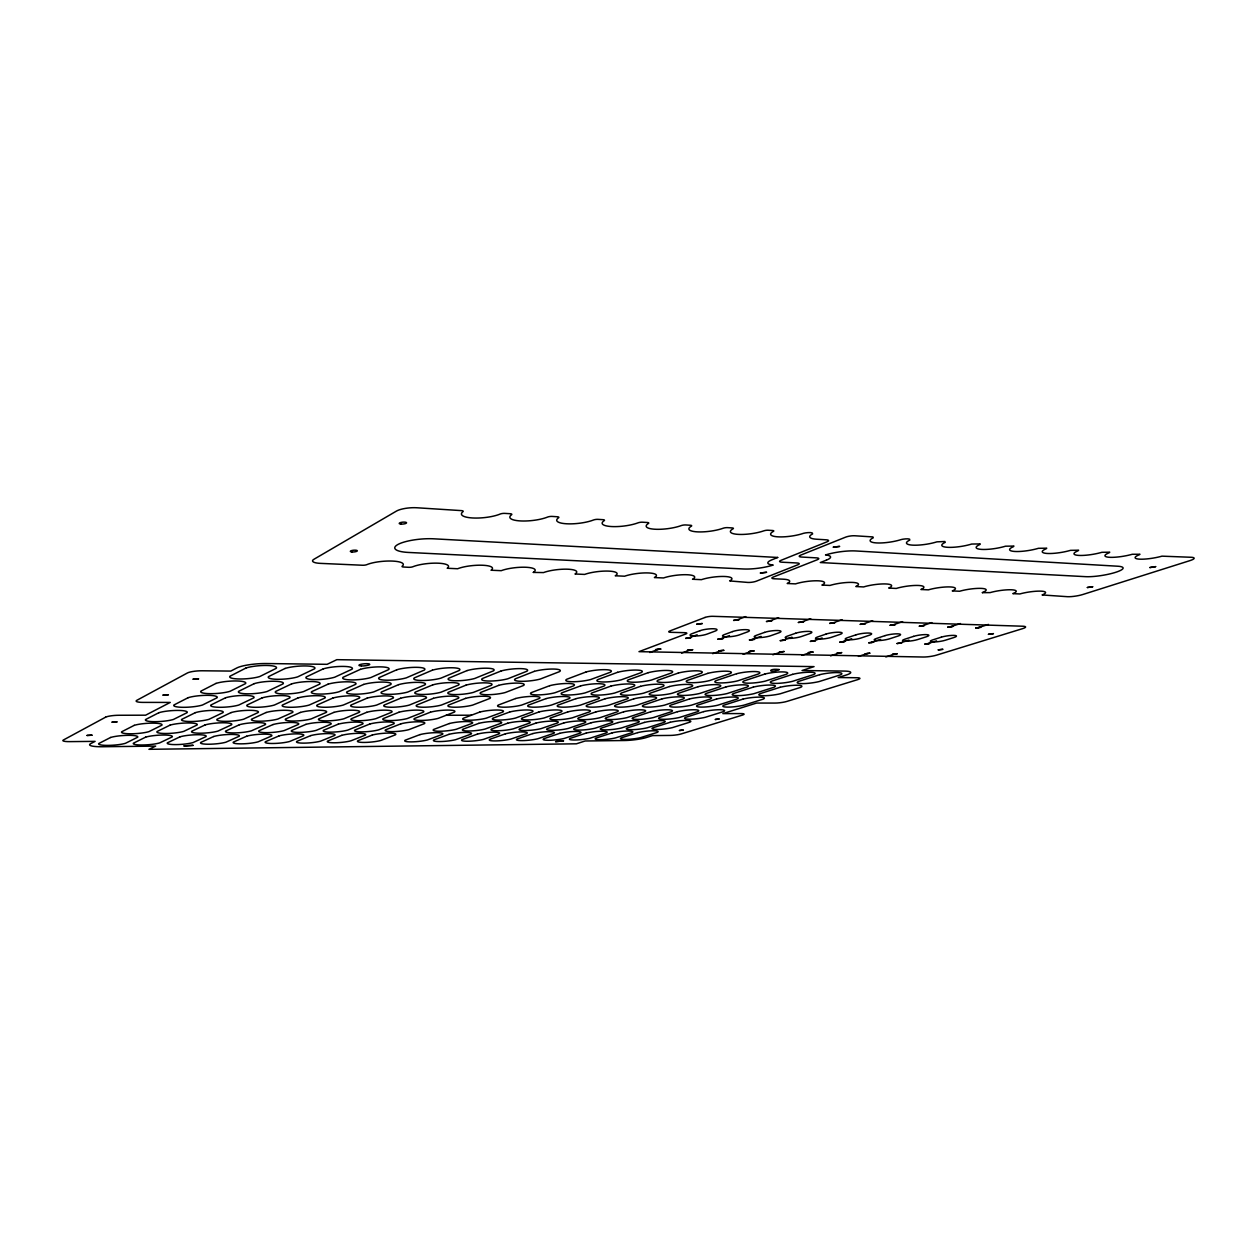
<?xml version="1.0" encoding="UTF-8"?>
<svg xmlns="http://www.w3.org/2000/svg" width="1257" height="1257" viewBox="0 0 1257 1257"><rect width="100%" height="100%" fill="white"/><g stroke="black" fill="none" stroke-linecap="round" stroke-linejoin="round"><path stroke-width="1.5" d="M975.825 627.981L980.884 627.274L975.825 628.013M869.797 653.231L865.005 653.876L869.797 653.137M896.995 643.505L901.913 642.83L897.011 643.568M897.137 653.844L892.454 654.3L897.184 653.687M929.504 643.568L924.681 644.103L929.504 643.474M679.424 730.458L683.368 730.003L679.456 730.553M719.004 719.083L715.139 719.507L719.098 718.894M649.775 652.509L658.181 649.366M688.27 638.116L697.148 634.801M736.319 620.157L745.81 616.606M681.577 653.106L690.062 649.995M720.497 638.886L729.469 635.618M769.064 621.162L778.649 617.674M712.672 653.671L721.251 650.623M752 639.64L761.066 636.419M801.055 622.152L810.734 618.711M743.091 654.253L751.749 651.22M782.812 640.379L791.957 637.189M832.307 623.126L842.064 619.717M772.851 654.803L781.603 651.817M812.933 641.101L822.157 637.959M862.836 624.069L872.672 620.707M801.982 655.337L810.812 652.383M842.41 641.808L851.696 638.697M892.69 624.98L902.605 621.665M830.516 655.871L839.409 652.964M871.242 642.516L880.607 639.436M921.884 625.892L931.861 622.608M858.437 656.39L867.393 653.514M899.462 643.191L908.89 640.143M950.433 626.772L960.458 623.535M885.792 656.908L894.811 654.049M927.085 643.851L936.559 640.85M978.355 627.62L988.442 624.43M446.172 715.28L471.438 715.202M533.329 572.422L543.511 572.579A18.981 4.321 -6.2 0 1 568.054 569.217A18.981 4.321 -6.2 0 1 574.983 573.993L584.631 574.418A18.729 4.195 -6.5 0 1 608.891 571.118A18.729 4.195 -6.5 0 1 615.239 575.785L624.619 576.209A18.478 4.085 -6.7 0 1 648.628 572.956A18.478 4.085 -6.7 0 1 654.394 577.56L663.539 577.953A18.258 3.975 -7 0 1 687.265 574.748A18.258 3.975 -7 0 1 692.528 579.257L701.422 579.666A18.038 3.865 -7.2 0 1 724.896 576.492A18.038 3.865 -7.2 0 1 729.657 580.923L747.946 582.447A6.034 1.273 -7.4 0 0 756.337 581.19L797.849 564.786A6.222 1.351 -7.7 0 0 797.032 562.979L781.854 562.193A6.285 1.383 -7.7 0 1 780.958 560.355L827.075 541.798A6.521 1.461 -8 0 0 826.305 539.819L816.594 539.222A19.609 4.478 -8.1 0 1 812.603 533.926C813.719 531.758 805.627 532.654 803.396 533.345A19.845 4.619 -7.9 0 1 777.8 536.818A19.845 4.619 -7.9 0 1 773.338 531.428A3.362 0.786 -7.7 0 0 772.568 530.517L768.231 530.234A3.362 0.786 -7.7 0 0 763.863 530.831A20.081 4.761 -7.6 0 1 738.048 534.366A20.081 4.761 -7.6 0 1 732.831 528.93A3.394 0.801 -7.5 0 0 732.077 527.924L727.583 527.641A3.41 0.817 -7.5 0 0 723.168 528.239A20.348 4.918 -7.3 0 1 696.928 531.837A20.348 4.918 -7.3 0 1 691.287 526.212A3.457 0.833 -7.2 0 0 690.313 525.253L685.741 524.955A3.488 0.848 -7.2 0 0 681.42 525.52A20.646 5.075 -7.1 0 1 654.771 529.228A20.646 5.075 -7.1 0 1 648.408 523.493A3.504 0.864 -6.9 0 0 647.308 522.503L642.578 522.205A3.504 0.864 -6.9 0 0 638.037 522.833A20.913 5.232 -6.7 0 1 611.138 526.526A20.913 5.232 -6.7 0 1 604.177 520.681A3.551 0.896 -6.6 0 0 602.983 519.675L598.096 519.361A3.551 0.896 -6.5 0 0 593.508 519.989A21.228 5.405 -6.4 0 1 566.247 523.76A21.228 5.405 -6.4 0 1 558.579 517.774A3.598 0.927 -6.2 0 0 557.26 516.753L552.216 516.423A3.614 0.927 -6.2 0 0 547.565 517.067A21.573 5.578 -6 0 1 519.927 520.901A21.573 5.578 -6 0 1 511.568 514.757A3.661 0.958 -5.8 0 0 510.028 513.704L504.874 513.39A3.661 0.958 -5.8 0 0 500.16 514.05A21.935 5.751 -5.6 0 1 472.208 517.947A21.935 5.751 -5.6 0 1 462.953 511.693A3.724 0.974 -5.4 0 0 461.492 510.625L416.9 507.765A15.068 3.991 -5 0 0 396.458 511.08L313.92 559.286A14.016 3.41 -4.5 0 0 320.441 563.372L362.487 565.241A3.441 0.833 -4.8 0 0 366.824 564.644A20.191 4.824 -4.9 0 1 392.451 561.078A20.191 4.824 -4.9 0 1 402.193 566.184A3.378 0.801 -5.1 0 0 403.78 567.033L408.635 567.3A3.378 0.801 -5.1 0 0 412.94 566.718A19.861 4.698 -5.3 0 1 438.347 563.199A19.861 4.698 -5.3 0 1 447.209 568.258L457.642 568.745A19.546 4.572 -5.6 0 1 482.782 565.257A19.546 4.572 -5.6 0 1 491.016 570.222L501.229 570.678A19.264 4.447 -5.9 0 1 526.055 567.268A19.264 4.447 -5.9 0 1 533.596 572.124L533.329 572.422M771.767 620.817L766.377 621.524L771.751 620.769M982.377 592.66L990.092 592.613A16.545 3.048 -8.6 0 1 1011.539 589.784A16.545 3.048 -8.6 0 1 1012.812 593.65L1019.851 593.948A16.404 2.97 -8.7 0 1 1041.063 591.151A16.404 2.97 -8.7 0 1 1042.084 594.938L1067.523 596.698A11.014 1.948 -8.9 0 0 1082.843 594.498L1189.876 560.638A11.847 2.153 -9.6 0 0 1191.495 557.291L1161.987 556.16A17.849 3.347 -9.5 0 1 1139.376 559.145A17.849 3.347 -9.5 0 1 1139.266 554.761L1139.973 554.258L1132.274 554.274A18.007 3.441 -9.4 0 1 1109.35 557.291A18.007 3.441 -9.4 0 1 1109.083 552.797L1109.742 552.184L1101.87 552.31A18.179 3.551 -9.3 0 1 1078.647 555.405A18.179 3.551 -9.3 0 1 1078.003 550.817L1078.616 550.205L1070.508 550.346A18.336 3.661 -9.2 0 1 1047.081 553.457A18.336 3.661 -9.2 0 1 1046.123 548.79L1046.735 548.193L1038.439 548.303A18.509 3.771 -9.1 0 1 1014.729 551.462A18.509 3.771 -9.1 0 1 1013.378 546.701L1013.928 546.072L1005.49 546.198A18.682 3.881 -8.9 0 1 981.528 549.403A18.682 3.881 -8.9 0 1 979.769 544.564L980.271 543.92L971.661 544.045A18.871 4.007 -8.8 0 1 947.401 547.298A18.871 4.007 -8.8 0 1 945.248 542.364L944.871 541.516L936.905 541.846A19.059 4.132 -8.6 0 1 912.378 545.129A19.059 4.132 -8.6 0 1 909.754 540.117C911.231 537.996 903.107 538.97 901.19 539.567A19.264 4.258 -8.4 0 1 876.38 542.914A19.264 4.258 -8.4 0 1 873.269 537.792L872.908 536.928L854.76 535.765A6.552 1.477 -8.2 0 0 845.584 537.163L800.63 555.17A6.348 1.398 -7.9 0 0 801.447 557.04L816.626 557.872A6.269 1.367 -7.9 0 1 817.364 559.711L773.181 577.089A6.065 1.273 -7.6 0 0 774.123 578.77L783.237 579.194A17.708 3.692 -7.5 0 1 787.196 583.499L795.508 583.877A17.519 3.598 -7.7 0 1 818.323 580.828A17.519 3.598 -7.7 0 1 821.889 585.071L829.981 585.432A17.331 3.488 -7.9 0 1 852.482 582.415A17.331 3.488 -7.9 0 1 855.813 586.532L863.606 586.94A17.174 3.394 -8.1 0 1 885.949 583.955A17.174 3.394 -8.1 0 1 888.699 588.056L896.241 588.449A17.017 3.315 -8.2 0 1 918.427 585.463A17.017 3.315 -8.2 0 1 920.878 589.502L928.389 589.847A16.844 3.221 -8.4 0 1 950.261 586.94A16.844 3.221 -8.4 0 1 952.272 590.916L959.61 591.246A16.702 3.127 -8.5 0 1 981.261 588.386A16.702 3.127 -8.5 0 1 982.927 592.283L982.377 592.66M919.307 626.222L924.461 625.515L919.354 626.143M779.167 669.572C768.263 674.051 767.446 667.97 779.167 669.572M780.251 640.693L785.374 640.049L780.298 640.614M784.085 651.487L779.136 652.163L784.085 651.519M655.604 649.633L660.758 649.068L655.604 649.633M798.384 622.466L803.726 621.806L798.399 622.435M1087.352 587.538L1092.883 586.705L1087.368 587.49M947.872 627.102L952.979 626.395L947.888 627.054M810.404 641.4L815.463 640.787L810.419 641.369M833.312 547.204L839.676 546.402L833.375 547.094M685.646 638.399L690.91 637.802L685.662 638.352M829.667 623.425L834.947 622.765L829.714 623.346M687.516 650.262L692.623 649.696L687.516 650.262M112.062 722.178L117.184 721.864L112.109 722.115M696.881 624.132L702.333 623.535L696.912 624.101M839.896 642.107L844.908 641.494L839.927 642.076M988.458 634.314L993.407 633.638L988.458 634.314M1149.888 567.551L1155.639 566.64L1149.888 567.551M555.594 741.661L563.623 740.86L555.673 741.583M717.904 639.169L723.105 638.587L717.951 639.09M860.228 624.368L865.46 623.723L860.291 624.289M718.737 650.875L723.781 650.325L718.737 650.875M733.601 620.439L739.053 619.795L733.664 620.361M868.76 642.798L873.725 642.186L868.776 642.767M163.033 695.137L168.422 694.822L163.096 695.074M760.422 573.019L766.503 572.296L760.422 573.019M749.439 639.923L754.593 639.31L749.455 639.876M890.113 625.279L895.283 624.603L890.113 625.279M749.266 651.487L754.263 650.89L749.329 651.409M193.122 679.189L198.669 678.843L193.138 679.157M183.978 745.982L193.201 745.338L184.088 745.872M938.225 649.9L942.986 649.303L938.288 649.822M808.377 652.65L813.263 652.037L808.44 652.572M87 735.455L91.965 735.188L87 735.455M837.005 653.216L841.829 652.619L837.021 653.169M105.557 717.213L63.369 740.012A9.93 1.587 -3.8 0 0 69.559 741.63L95.108 741.363L90.708 743.641A19.326 3.048 -4 0 0 102.414 746.737L155.664 746.108L148.939 749.313L576.397 743.814L585.118 740.986L624.462 740.514A15.917 2.247 -6.4 0 0 646.365 737.529L652.556 735.596L670.201 735.424A7.951 1.116 -6.6 0 0 681.2 733.931L742.337 715.123A8.312 1.21 -6.9 0 0 740.923 713.567L722.822 713.615L756.588 703.056L774.878 703.072A8.579 1.288 -7.1 0 0 786.819 701.437L857.714 679.628A9.019 1.398 -7.5 0 0 856.897 677.743L838.183 677.539L846.212 675.025A18.399 2.923 -7.4 0 0 844.405 671.081L802.045 670.531L814.065 666.619L336.845 659.674L327.103 664.325L266.578 663.539A22.422 4.305 -4.4 0 0 236.835 667.954L230.785 671.081L202.188 670.782A11.313 2.153 -4.1 0 0 187.387 672.982L136.762 700.353A10.747 1.917 -3.9 0 0 142.984 702.396L170.261 702.427L145.623 715.186L118.912 715.264A10.402 1.776 -3.9 0 0 105.557 717.213M110.616 737.466L98.659 743.594A14.707 2.325 -4 0 0 108.228 745.385A14.707 2.325 -4 0 0 125.48 743.296L137.704 737.215A14.864 2.388 -4.1 0 0 128.167 735.329A14.864 2.388 -4.1 0 0 110.616 737.466M134.232 725.352L121.599 731.825A15.068 2.467 -4.1 0 0 131.247 733.774A15.068 2.467 -4.1 0 0 148.97 731.621L161.886 725.195A15.241 2.53 -4.1 0 0 152.286 723.136A15.241 2.53 -4.1 0 0 134.232 725.352M158.853 712.719L145.513 719.57A15.461 2.608 -4.1 0 0 155.192 721.675A15.461 2.608 -4.1 0 0 173.435 719.444L187.104 712.656A15.634 2.687 -4.2 0 0 177.457 710.425A15.634 2.687 -4.2 0 0 158.853 712.719M188.126 697.698L173.89 705.004A15.917 2.797 -4.2 0 0 183.616 707.314A15.917 2.797 -4.2 0 0 202.471 705.02L217.037 697.776A16.09 2.86 -4.2 0 0 207.358 695.325A16.09 2.86 -4.2 0 0 188.126 697.698M215.984 683.415L200.869 691.161A16.341 2.97 -4.3 0 0 210.626 693.675A16.341 2.97 -4.3 0 0 230.062 691.287L245.524 683.619A16.545 3.048 -4.3 0 0 235.813 680.964A16.545 3.048 -4.3 0 0 215.984 683.415M246.026 668.001L229.937 676.25A16.812 3.174 -4.4 0 0 239.726 678.984A16.812 3.174 -4.4 0 0 259.79 676.517L276.21 668.347A17.017 3.252 -4.4 0 0 266.515 665.456A17.017 3.252 -4.4 0 0 246.026 668.001M145.671 737.136L133.352 743.217A14.503 2.294 -4.2 0 0 142.544 744.992A14.503 2.294 -4.2 0 0 159.623 742.918L172.225 736.901A14.66 2.341 -4.2 0 0 163.064 735.031A14.66 2.341 -4.2 0 0 145.671 737.136M170.025 725.148L157.015 731.558A14.864 2.42 -4.3 0 0 166.238 733.491A14.864 2.42 -4.3 0 0 183.805 731.354L197.113 724.99A15.021 2.483 -4.3 0 0 187.922 722.964A15.021 2.483 -4.3 0 0 170.025 725.148M195.401 712.64L181.652 719.413A15.241 2.561 -4.3 0 0 190.907 721.502A15.241 2.561 -4.3 0 0 208.992 719.303L223.023 712.593A15.414 2.624 -4.3 0 0 213.816 710.378A15.414 2.624 -4.3 0 0 195.401 712.64M225.522 697.792L210.877 705.02A15.681 2.734 -4.4 0 0 220.164 707.298A15.681 2.734 -4.4 0 0 238.83 705.02L253.804 697.871A15.87 2.813 -4.4 0 0 244.565 695.451A15.87 2.813 -4.4 0 0 225.522 697.792M254.181 683.667L238.641 691.334A16.105 2.907 -4.5 0 0 247.943 693.817A16.105 2.907 -4.5 0 0 267.191 691.46L283.045 683.871A16.294 2.985 -4.5 0 0 273.822 681.247A16.294 2.985 -4.5 0 0 254.181 683.667M285.072 668.457L268.542 676.596A16.561 3.095 -4.6 0 0 277.844 679.299A16.561 3.095 -4.6 0 0 297.689 676.863L314.549 668.803A16.765 3.19 -4.7 0 0 305.357 665.943A16.765 3.19 -4.7 0 0 285.072 668.457M180.018 736.822L167.354 742.84A14.314 2.247 -4.4 0 0 176.153 744.6A14.314 2.247 -4.4 0 0 193.107 742.557L206.038 736.586A14.455 2.31 -4.4 0 0 197.27 734.732A14.455 2.31 -4.4 0 0 180.018 736.822M205.064 724.943L191.692 731.291A14.66 2.388 -4.4 0 0 200.523 733.208A14.66 2.388 -4.4 0 0 217.948 731.087L231.587 724.786A14.817 2.435 -4.5 0 0 222.803 722.775A14.817 2.435 -4.5 0 0 205.064 724.943M231.147 712.578L217.021 719.271A15.037 2.514 -4.5 0 0 225.867 721.345A15.037 2.514 -4.5 0 0 243.779 719.161L258.188 712.515A15.194 2.577 -4.5 0 0 249.405 710.331A15.194 2.577 -4.5 0 0 231.147 712.578M262.1 697.886L247.048 705.036A15.461 2.687 -4.6 0 0 255.909 707.298A15.461 2.687 -4.6 0 0 274.403 705.036L289.754 697.949A15.65 2.765 -4.6 0 0 280.955 695.577A15.65 2.765 -4.6 0 0 262.1 697.886M291.514 683.934L275.566 691.491A15.885 2.86 -4.7 0 0 284.412 693.958A15.885 2.86 -4.7 0 0 303.471 691.617L319.734 684.122A16.074 2.938 -4.8 0 0 310.966 681.53A16.074 2.938 -4.8 0 0 291.514 683.934M323.206 668.897L306.252 676.942A16.325 3.033 -4.8 0 0 315.083 679.613A16.325 3.033 -4.8 0 0 334.739 677.193L351.991 669.227A16.53 3.127 -4.9 0 0 343.287 666.414A16.53 3.127 -4.9 0 0 323.206 668.897M213.69 736.508L200.664 742.478A14.126 2.215 -4.5 0 0 209.118 744.223A14.126 2.215 -4.5 0 0 225.914 742.196L239.176 736.272A14.267 2.263 -4.6 0 0 230.769 734.434A14.267 2.263 -4.6 0 0 213.69 736.508M239.38 724.755L225.663 731.04A14.471 2.341 -4.6 0 0 234.116 732.925A14.471 2.341 -4.6 0 0 251.384 730.836L265.368 724.598A14.628 2.404 -4.6 0 0 256.962 722.602A14.628 2.404 -4.6 0 0 239.38 724.755M266.138 712.499L251.651 719.13A14.833 2.467 -4.7 0 0 260.105 721.188A14.833 2.467 -4.7 0 0 277.86 719.035L292.614 712.452A14.99 2.53 -4.7 0 0 284.223 710.284A14.99 2.53 -4.7 0 0 266.138 712.499M297.862 697.981L282.448 705.036A15.257 2.64 -4.8 0 0 290.886 707.282A15.257 2.64 -4.8 0 0 309.206 705.051L324.919 698.044A15.43 2.703 -4.8 0 0 316.544 695.687A15.43 2.703 -4.8 0 0 297.862 697.981M328.014 684.185L311.673 691.664A15.665 2.797 -4.9 0 0 320.095 694.084A15.665 2.797 -4.9 0 0 338.966 691.774L355.59 684.374A15.854 2.875 -5 0 0 347.262 681.813A15.854 2.875 -5 0 0 328.014 684.185M360.445 669.337L343.098 677.272A16.105 2.97 -5 0 0 351.473 679.911A16.105 2.97 -5 0 0 370.925 677.523L388.57 669.651A16.31 3.048 -5.1 0 0 380.321 666.87A16.31 3.048 -5.1 0 0 360.445 669.337M246.671 736.209L233.331 742.117A13.953 2.184 -4.7 0 0 241.438 743.845A13.953 2.184 -4.7 0 0 258.078 741.834L271.653 735.973A14.094 2.231 -4.7 0 0 263.609 734.151A14.094 2.231 -4.7 0 0 246.671 736.209M273.005 724.551L258.942 730.788A14.283 2.294 -4.8 0 0 267.034 732.658A14.283 2.294 -4.8 0 0 284.145 730.584L298.459 724.409A14.44 2.357 -4.8 0 0 290.414 722.429A14.44 2.357 -4.8 0 0 273.005 724.551M300.392 712.436L285.559 719.004A14.644 2.435 -4.9 0 0 293.635 721.031A14.644 2.435 -4.9 0 0 311.217 718.894L326.317 712.373A14.801 2.483 -4.9 0 0 318.304 710.252A14.801 2.483 -4.9 0 0 300.392 712.436M332.854 698.059L317.078 705.051A15.068 2.593 -5 0 0 325.123 707.267A15.068 2.593 -5 0 0 343.287 705.051L359.329 698.138A15.225 2.655 -5 0 0 351.363 695.797A15.225 2.655 -5 0 0 332.854 698.059M363.682 684.421L346.979 691.821A15.461 2.75 -5.1 0 0 354.977 694.21A15.461 2.75 -5.1 0 0 373.675 691.931L390.644 684.609A15.65 2.813 -5.2 0 0 382.741 682.08A15.65 2.813 -5.2 0 0 363.682 684.421M396.835 669.745L379.095 677.602A15.901 2.907 -5.2 0 0 387.046 680.194A15.901 2.907 -5.2 0 0 406.31 677.853L424.316 670.075A16.09 2.985 -5.3 0 0 416.507 667.326A16.09 2.985 -5.3 0 0 396.835 669.745M279.007 735.911L265.353 741.756A13.78 2.137 -4.8 0 0 273.115 743.484A13.78 2.137 -4.8 0 0 289.629 741.489L303.503 735.691A13.921 2.184 -4.9 0 0 295.804 733.868A13.921 2.184 -4.9 0 0 279.007 735.911M305.938 724.362L291.561 730.537A14.11 2.263 -4.9 0 0 299.307 732.391A14.11 2.263 -4.9 0 0 316.261 730.348L330.874 724.221A14.251 2.31 -5 0 0 323.206 722.272A14.251 2.31 -5 0 0 305.938 724.362M333.938 712.373L318.775 718.863A14.455 2.388 -5 0 0 326.49 720.874A14.455 2.388 -5 0 0 343.915 718.768L359.313 712.31A14.613 2.435 -5.1 0 0 351.693 710.205A14.613 2.435 -5.1 0 0 333.938 712.373M367.107 698.154L350.986 705.067A14.88 2.545 -5.2 0 0 358.654 707.251A14.88 2.545 -5.2 0 0 376.629 705.067L393.001 698.216A15.037 2.608 -5.2 0 0 385.428 695.907A15.037 2.608 -5.2 0 0 367.107 698.154M398.563 684.656L381.515 691.978A15.273 2.687 -5.3 0 0 389.12 694.335A15.273 2.687 -5.3 0 0 407.629 692.088L424.945 684.845A15.445 2.75 -5.3 0 0 417.45 682.347A15.445 2.75 -5.3 0 0 398.563 684.656M432.392 670.17L414.291 677.916A15.697 2.86 -5.4 0 0 421.833 680.493A15.697 2.86 -5.4 0 0 440.908 678.152L459.245 670.484A15.885 2.923 -5.5 0 0 451.86 667.766A15.885 2.923 -5.5 0 0 432.392 670.17M310.699 735.612L296.762 741.41A13.607 2.105 -5 0 0 304.21 743.123A13.607 2.105 -5 0 0 320.566 741.159L334.723 735.392A13.748 2.153 -5 0 0 327.354 733.601A13.748 2.153 -5 0 0 310.699 735.612M338.212 724.189L323.52 730.286A13.937 2.215 -5.1 0 0 330.937 732.14A13.937 2.215 -5.1 0 0 347.749 730.113L362.645 724.048A14.094 2.263 -5.1 0 0 355.322 722.099A14.094 2.263 -5.1 0 0 338.212 724.189M366.777 712.295L351.3 718.737A14.283 2.341 -5.2 0 0 358.669 720.732A14.283 2.341 -5.2 0 0 375.937 718.643L391.65 712.248A14.44 2.404 -5.2 0 0 384.375 710.158A14.44 2.404 -5.2 0 0 366.777 712.295M400.606 698.232L384.171 705.067A14.691 2.483 -5.3 0 0 391.477 707.235A14.691 2.483 -5.3 0 0 409.295 705.083L425.966 698.295A14.864 2.545 -5.4 0 0 418.77 696.017A14.864 2.545 -5.4 0 0 400.606 698.232M432.691 684.892L415.297 692.12A15.084 2.64 -5.5 0 0 422.525 694.461A15.084 2.64 -5.5 0 0 440.861 692.246L458.491 685.065A15.257 2.703 -5.5 0 0 451.389 682.598A15.257 2.703 -5.5 0 0 432.691 684.892M467.133 670.562L448.718 678.23A15.508 2.797 -5.6 0 0 455.851 680.775A15.508 2.797 -5.6 0 0 474.737 678.466L493.404 670.877A15.697 2.86 -5.7 0 0 486.412 668.205A15.697 2.86 -5.7 0 0 467.133 670.562M777.706 557.464L771.782 559.868A18.164 3.975 -7.7 0 0 773.212 565.053A23.537 5.169 -7.5 0 1 743.406 568.981L408.588 552.452A26.334 6.521 -5.2 0 1 397.998 544.438A26.334 6.521 -5.2 0 1 433.775 538.813L777.706 557.464M341.794 735.329L327.574 741.08A13.45 2.074 -5.1 0 0 334.692 742.777A13.45 2.074 -5.1 0 0 350.923 740.813L365.347 735.109A13.591 2.121 -5.2 0 0 358.308 733.334A13.591 2.121 -5.2 0 0 341.794 735.329M369.841 724.001L354.867 730.05A13.78 2.184 -5.2 0 0 361.953 731.873A13.78 2.184 -5.2 0 0 378.608 729.877L393.787 723.859A13.921 2.231 -5.3 0 0 386.795 721.942A13.921 2.231 -5.3 0 0 369.841 724.001M398.956 712.232L383.196 718.611A14.126 2.294 -5.3 0 0 390.22 720.575A14.126 2.294 -5.3 0 0 407.331 718.517L423.326 712.185A14.267 2.357 -5.4 0 0 416.397 710.111A14.267 2.357 -5.4 0 0 398.956 712.232M433.414 698.311L416.68 705.083A14.518 2.435 -5.5 0 0 423.625 707.22A14.518 2.435 -5.5 0 0 441.27 705.083L458.239 698.373A14.691 2.498 -5.6 0 0 451.404 696.127A14.691 2.498 -5.6 0 0 433.414 698.311M466.064 685.128L448.372 692.277A14.911 2.577 -5.6 0 0 455.238 694.587A14.911 2.577 -5.6 0 0 473.402 692.387L491.314 685.301A15.084 2.64 -5.7 0 0 484.589 682.85A15.084 2.64 -5.7 0 0 466.064 685.128M501.119 670.971L482.374 678.529A15.32 2.734 -5.8 0 0 489.13 681.043A15.32 2.734 -5.8 0 0 507.828 678.764L526.809 671.269A15.508 2.797 -5.9 0 0 520.209 668.614A15.508 2.797 -5.9 0 0 501.119 670.971M372.276 735.046L357.789 740.75A13.308 2.027 -5.3 0 0 364.609 742.431A13.308 2.027 -5.3 0 0 380.714 740.499L395.389 734.842A13.434 2.074 -5.3 0 0 388.664 733.067A13.434 2.074 -5.3 0 0 372.276 735.046M400.842 723.828L385.6 729.814A13.623 2.137 -5.4 0 0 392.357 731.637A13.623 2.137 -5.4 0 0 408.886 729.641L424.332 723.686A13.764 2.184 -5.4 0 0 417.654 721.785A13.764 2.184 -5.4 0 0 400.842 723.828M430.491 712.169L414.433 718.485A13.968 2.263 -5.5 0 0 421.142 720.434A13.968 2.263 -5.5 0 0 438.112 718.391L454.358 712.122A14.11 2.31 -5.6 0 0 447.759 710.079A14.11 2.31 -5.6 0 0 430.491 712.169M465.546 698.389L448.513 705.083A14.361 2.388 -5.7 0 0 455.113 707.22A14.361 2.388 -5.7 0 0 472.616 705.098L489.853 698.452A14.518 2.451 -5.7 0 0 483.364 696.221A14.518 2.451 -5.7 0 0 465.546 698.389M498.73 685.348L480.755 692.418A14.738 2.53 -5.8 0 0 487.26 694.712A14.738 2.53 -5.8 0 0 505.251 692.528L523.446 685.521A14.911 2.593 -5.9 0 0 517.083 683.101A14.911 2.593 -5.9 0 0 498.73 685.348M534.351 671.348L515.307 678.827A15.147 2.671 -6 0 0 521.686 681.31A15.147 2.671 -6 0 0 540.211 679.063L559.475 671.647A15.335 2.75 -6.1 0 0 553.253 669.038A15.335 2.75 -6.1 0 0 534.351 671.348M826.289 560.198L820.287 562.539L1085.608 576.664A21.793 4.022 -9.2 0 0 1115.917 572.234A21.793 4.022 -9.2 0 0 1117.693 566.216L855.797 550.959A23.506 5.075 -8 0 0 825.519 554.95A18.132 3.944 -7.9 0 1 826.289 560.198M705.02 617.454L669.745 630.998A5.437 1.037 -6.8 0 0 670.939 632.318L684.672 632.68A5.374 1.021 -6.9 0 1 685.803 633.984L638.98 651.66L923.125 657.018A9.537 1.54 -7.9 0 0 936.449 655.164L1022.507 628.673A10.135 1.681 -8.4 0 0 1022.758 626.222L712.782 616.307A5.578 1.1 -7.1 0 0 705.02 617.454M419.979 734.607L405.084 740.232A13.073 1.98 -5.5 0 0 411.432 741.881A13.073 1.98 -5.5 0 0 427.317 739.98L442.385 734.402A13.214 2.027 -5.5 0 0 436.132 732.658A13.214 2.027 -5.5 0 0 419.979 734.607M449.299 723.545L433.649 729.453A13.387 2.074 -5.6 0 0 439.934 731.244A13.387 2.074 -5.6 0 0 456.228 729.28L472.082 723.419A13.528 2.121 -5.7 0 0 465.891 721.549A13.528 2.121 -5.7 0 0 449.299 723.545M479.734 712.075L463.267 718.281A13.717 2.184 -5.7 0 0 469.458 720.214A13.717 2.184 -5.7 0 0 486.192 718.187L502.847 712.028A13.874 2.231 -5.8 0 0 496.766 710.016A13.874 2.231 -5.8 0 0 479.734 712.075M515.669 698.515L498.212 705.098A14.11 2.325 -5.9 0 0 504.308 707.188A14.11 2.325 -5.9 0 0 521.545 705.114L539.206 698.578A14.267 2.373 -6 0 0 533.251 696.378A14.267 2.373 -6 0 0 515.669 698.515M549.686 685.693L531.255 692.638A14.487 2.451 -6.1 0 0 537.226 694.901A14.487 2.451 -6.1 0 0 554.95 692.748L573.569 685.866A14.66 2.498 -6.1 0 0 567.755 683.494A14.66 2.498 -6.1 0 0 549.686 685.693M586.139 671.945L566.656 679.299A14.895 2.593 -6.3 0 0 572.469 681.734A14.895 2.593 -6.3 0 0 590.711 679.518L610.399 672.228A15.068 2.655 -6.3 0 0 604.743 669.667A15.068 2.655 -6.3 0 0 586.139 671.945M700.008 630.7L691.884 633.748A9.475 1.791 -7 0 0 693.801 636.042A9.475 1.791 -7 0 0 706.953 634.141L715.123 631.093A9.537 1.807 -7 0 0 713.285 628.751A9.537 1.807 -7 0 0 700.008 630.7M448.985 734.339L433.854 739.902A12.947 1.948 -5.6 0 0 439.934 741.551A12.947 1.948 -5.6 0 0 455.694 739.666L470.982 734.135A13.073 1.98 -5.7 0 0 465.011 732.407A13.073 1.98 -5.7 0 0 448.985 734.339M478.776 723.372L462.875 729.233A13.261 2.043 -5.7 0 0 468.877 731.008A13.261 2.043 -5.7 0 0 485.029 729.06L501.103 723.246A13.387 2.09 -5.8 0 0 495.227 721.392A13.387 2.09 -5.8 0 0 478.776 723.372M509.651 712.012L492.933 718.171A13.576 2.153 -5.9 0 0 498.84 720.072A13.576 2.153 -5.9 0 0 515.433 718.077L532.324 711.965A13.733 2.2 -5.9 0 0 526.542 709.969A13.733 2.2 -5.9 0 0 509.651 712.012M546.119 698.593L528.411 705.114A13.968 2.278 -6.1 0 0 534.194 707.188A13.968 2.278 -6.1 0 0 551.273 705.114L569.17 698.656A14.126 2.325 -6.1 0 0 563.529 696.488A14.126 2.325 -6.1 0 0 546.119 698.593M580.593 685.913L561.926 692.78A14.33 2.404 -6.2 0 0 567.567 695.011A14.33 2.404 -6.2 0 0 585.134 692.89L603.988 686.071A14.503 2.451 -6.3 0 0 598.505 683.729A14.503 2.451 -6.3 0 0 580.593 685.913M617.533 672.322L597.798 679.581A14.738 2.53 -6.4 0 0 603.281 681.985A14.738 2.53 -6.4 0 0 621.351 679.786L641.274 672.589A14.911 2.593 -6.5 0 0 635.963 670.06A14.911 2.593 -6.5 0 0 617.533 672.322M732.627 631.564L724.409 634.581A9.38 1.744 -7.1 0 0 726.09 636.843A9.38 1.744 -7.1 0 0 739.132 634.958L747.396 631.957A9.443 1.76 -7.2 0 0 745.794 629.647A9.443 1.76 -7.2 0 0 732.627 631.564M477.456 734.072L462.105 739.603A12.821 1.901 -5.8 0 0 467.918 741.237A12.821 1.901 -5.8 0 0 483.536 739.367L499.06 733.884A12.947 1.948 -5.8 0 0 493.357 732.171A12.947 1.948 -5.8 0 0 477.456 734.072M507.687 723.215L491.55 729.013A13.12 2.011 -5.9 0 0 497.269 730.773A13.12 2.011 -5.9 0 0 513.296 728.84L529.59 723.089A13.261 2.043 -5.9 0 0 523.996 721.251A13.261 2.043 -5.9 0 0 507.687 723.215M538.986 711.949L522.048 718.046A13.45 2.105 -6 0 0 527.657 719.931A13.45 2.105 -6 0 0 544.108 717.967L561.219 711.918A13.591 2.153 -6.1 0 0 555.735 709.938A13.591 2.153 -6.1 0 0 538.986 711.949M575.942 698.672L557.998 705.114A13.827 2.231 -6.2 0 0 563.482 707.172A13.827 2.231 -6.2 0 0 580.42 705.13L598.536 698.719A13.984 2.278 -6.3 0 0 593.194 696.582A13.984 2.278 -6.3 0 0 575.942 698.672M610.871 686.118L591.953 692.921A14.188 2.357 -6.4 0 0 597.295 695.121A14.188 2.357 -6.4 0 0 614.704 693.016L633.779 686.275A14.361 2.404 -6.4 0 0 628.61 683.949A14.361 2.404 -6.4 0 0 610.871 686.118M648.251 672.668L628.28 679.848A14.597 2.483 -6.6 0 0 633.449 682.237A14.597 2.483 -6.6 0 0 651.346 680.068L671.505 672.935A14.77 2.53 -6.7 0 0 666.524 670.437A14.77 2.53 -6.7 0 0 648.251 672.668M764.492 632.412L756.195 635.398A9.286 1.697 -7.3 0 0 757.657 637.629A9.286 1.697 -7.3 0 0 770.588 635.759L778.931 632.805A9.349 1.728 -7.3 0 0 777.549 630.527A9.349 1.728 -7.3 0 0 764.492 632.412M505.408 733.821L489.853 739.289A12.696 1.87 -5.9 0 0 495.399 740.923A12.696 1.87 -5.9 0 0 510.892 739.069L526.62 733.632A12.821 1.917 -5.9 0 0 521.184 731.92A12.821 1.917 -5.9 0 0 505.408 733.821M536.048 723.058L519.707 728.793A12.994 1.964 -6 0 0 525.143 730.537A12.994 1.964 -6 0 0 541.044 728.636L557.542 722.932A13.136 2.011 -6.1 0 0 552.216 721.109A13.136 2.011 -6.1 0 0 536.048 723.058M567.771 711.902L550.597 717.936A13.308 2.074 -6.1 0 0 555.94 719.805A13.308 2.074 -6.1 0 0 572.249 717.841L589.564 711.855A13.45 2.105 -6.2 0 0 584.364 709.891A13.45 2.105 -6.2 0 0 567.771 711.902M605.183 698.751L587.019 705.13A13.701 2.184 -6.3 0 0 592.204 707.157A13.701 2.184 -6.3 0 0 609.001 705.13L627.322 698.798A13.843 2.231 -6.4 0 0 622.294 696.677A13.843 2.231 -6.4 0 0 605.183 698.751M640.52 686.322L621.382 693.047A14.063 2.294 -6.5 0 0 626.426 695.231A14.063 2.294 -6.5 0 0 643.678 693.141L662.973 686.463A14.22 2.357 -6.6 0 0 658.102 684.185A14.22 2.357 -6.6 0 0 640.52 686.322M678.34 673.029L658.134 680.131A14.455 2.42 -6.7 0 0 662.989 682.472A14.455 2.42 -6.7 0 0 680.744 680.336L701.107 673.281A14.628 2.483 -6.8 0 0 696.425 670.814A14.628 2.483 -6.8 0 0 678.34 673.029M795.65 633.245L787.259 636.183A9.208 1.666 -7.4 0 0 788.516 638.383A9.208 1.666 -7.4 0 0 801.337 636.545L809.759 633.622A9.255 1.681 -7.5 0 0 808.597 631.391A9.255 1.681 -7.5 0 0 795.65 633.245M532.858 733.569L517.083 738.99A12.57 1.838 -6 0 0 522.378 740.609A12.57 1.838 -6 0 0 537.76 738.77L553.677 733.381A12.696 1.885 -6.1 0 0 548.492 731.684A12.696 1.885 -6.1 0 0 532.858 733.569M563.874 722.901L547.329 728.589A12.869 1.933 -6.1 0 0 552.514 730.317A12.869 1.933 -6.1 0 0 568.274 728.432L584.976 722.775A13.01 1.98 -6.2 0 0 579.917 720.968A13.01 1.98 -6.2 0 0 563.874 722.901M595.991 711.839L578.613 717.826A13.183 2.027 -6.3 0 0 583.672 719.68A13.183 2.027 -6.3 0 0 599.856 717.731L617.376 711.792A13.324 2.074 -6.3 0 0 612.442 709.859A13.324 2.074 -6.3 0 0 595.991 711.839M633.842 698.813L615.459 705.146A13.56 2.137 -6.5 0 0 620.377 707.141A13.56 2.137 -6.5 0 0 637.032 705.146L655.557 698.861A13.717 2.184 -6.5 0 0 650.796 696.755A13.717 2.184 -6.5 0 0 633.842 698.813M669.572 686.511L650.23 693.173A13.921 2.247 -6.6 0 0 654.976 695.341A13.921 2.247 -6.6 0 0 672.086 693.267L691.586 686.668A14.094 2.31 -6.7 0 0 686.998 684.405A14.094 2.31 -6.7 0 0 669.572 686.511M707.801 673.359L687.375 680.383A14.314 2.373 -6.8 0 0 691.947 682.708A14.314 2.373 -6.8 0 0 709.529 680.587L730.097 673.626A14.487 2.435 -6.9 0 0 725.729 671.175A14.487 2.435 -6.9 0 0 707.801 673.359M826.1 634.062L817.647 636.969A9.113 1.618 -7.6 0 0 818.7 639.137A9.113 1.618 -7.6 0 0 831.411 637.315L839.896 634.439A9.176 1.634 -7.6 0 0 838.938 632.224A9.176 1.634 -7.6 0 0 826.1 634.062M559.805 733.318L543.841 738.692A12.46 1.807 -6.1 0 0 548.885 740.294A12.46 1.807 -6.1 0 0 564.142 738.472L580.247 733.13A12.586 1.854 -6.2 0 0 575.313 731.464A12.586 1.854 -6.2 0 0 559.805 733.318M591.183 722.744L574.449 728.384A12.759 1.901 -6.2 0 0 579.383 730.097A12.759 1.901 -6.2 0 0 595.017 728.227L611.908 722.618A12.884 1.933 -6.3 0 0 607.1 720.827A12.884 1.933 -6.3 0 0 591.183 722.744M623.676 711.792L606.094 717.716A13.073 1.995 -6.4 0 0 610.902 719.554A13.073 1.995 -6.4 0 0 626.944 717.621L644.668 711.745A13.214 2.027 -6.5 0 0 639.986 709.812A13.214 2.027 -6.5 0 0 623.676 711.792M661.936 698.892L643.364 705.146A13.434 2.105 -6.6 0 0 648.015 707.141A13.434 2.105 -6.6 0 0 664.513 705.146L683.242 698.939A13.591 2.153 -6.7 0 0 678.749 696.849A13.591 2.153 -6.7 0 0 661.936 698.892M698.059 686.715L678.513 693.298A13.796 2.215 -6.8 0 0 682.975 695.435A13.796 2.215 -6.8 0 0 699.929 693.393L719.617 686.856A13.953 2.263 -6.8 0 0 715.327 684.625A13.953 2.263 -6.8 0 0 698.059 686.715M736.649 673.705L716.034 680.65A14.188 2.325 -7 0 0 720.308 682.944A14.188 2.325 -7 0 0 737.733 680.838L758.49 673.956A14.361 2.373 -7.1 0 0 754.42 671.537A14.361 2.373 -7.1 0 0 736.649 673.705M855.876 634.864L847.359 637.723A9.035 1.587 -7.7 0 0 848.208 639.86A9.035 1.587 -7.7 0 0 860.825 638.069L869.373 635.225A9.082 1.603 -7.8 0 0 868.618 633.041A9.082 1.603 -7.8 0 0 855.876 634.864M586.265 733.067L570.128 738.409A12.35 1.776 -6.2 0 0 574.936 739.996A12.35 1.776 -6.2 0 0 590.067 738.189L606.345 732.894A12.476 1.807 -6.3 0 0 601.663 731.228A12.476 1.807 -6.3 0 0 586.265 733.067M618.004 722.586L601.082 728.18A12.649 1.87 -6.4 0 0 605.764 729.877A12.649 1.87 -6.4 0 0 621.288 728.023L638.352 722.461A12.774 1.901 -6.4 0 0 633.795 720.685A12.774 1.901 -6.4 0 0 618.004 722.586M650.843 711.729L633.072 717.606A12.947 1.948 -6.5 0 0 637.629 719.428A12.947 1.948 -6.5 0 0 653.546 717.527L671.442 711.698A13.089 1.995 -6.6 0 0 667.027 709.781A13.089 1.995 -6.6 0 0 650.843 711.729M689.496 698.955L670.735 705.161A13.324 2.058 -6.7 0 0 675.119 707.125A13.324 2.058 -6.7 0 0 691.491 705.161L710.394 699.002A13.466 2.105 -6.8 0 0 706.167 696.944A13.466 2.105 -6.8 0 0 689.496 698.955M725.965 686.903L706.23 693.424A13.67 2.168 -6.9 0 0 710.441 695.545A13.67 2.168 -6.9 0 0 727.237 693.518L747.114 687.045A13.843 2.215 -7 0 0 743.076 684.829A13.843 2.215 -7 0 0 725.965 686.903M764.916 674.035L744.113 680.901A14.063 2.278 -7.1 0 0 748.119 683.18A14.063 2.278 -7.1 0 0 765.387 681.09L786.316 674.271A14.236 2.325 -7.2 0 0 782.514 671.898A14.236 2.325 -7.2 0 0 764.916 674.035M885.007 635.633L876.428 638.477A8.956 1.54 -7.8 0 0 877.087 640.583A8.956 1.54 -7.8 0 0 889.595 638.807L898.205 635.995A9.003 1.556 -7.9 0 0 897.639 633.842A9.003 1.556 -7.9 0 0 885.007 635.633M612.269 732.831L595.944 738.126A12.24 1.744 -6.3 0 0 600.516 739.697A12.24 1.744 -6.3 0 0 615.537 737.906L631.988 732.658A12.366 1.776 -6.4 0 0 627.526 731.008A12.366 1.776 -6.4 0 0 612.269 732.831M644.338 722.429L627.227 727.976A12.539 1.823 -6.5 0 0 631.69 729.673A12.539 1.823 -6.5 0 0 647.072 727.834L664.309 722.319A12.664 1.87 -6.5 0 0 659.988 720.56A12.664 1.87 -6.5 0 0 644.338 722.429M677.507 711.682L659.564 717.496A12.837 1.917 -6.6 0 0 663.869 719.303A12.837 1.917 -6.6 0 0 679.644 717.417L697.714 711.635A12.979 1.948 -6.7 0 0 693.55 709.749A12.979 1.948 -6.7 0 0 677.507 711.682M716.537 699.018L697.588 705.161A13.214 2.027 -6.8 0 0 701.72 707.11A13.214 2.027 -6.8 0 0 717.951 705.161L737.026 699.065A13.356 2.058 -6.9 0 0 733.051 697.022A13.356 2.058 -6.9 0 0 716.537 699.018M753.336 687.092L733.412 693.55A13.56 2.121 -7 0 0 737.372 695.64A13.56 2.121 -7 0 0 754.027 693.644L774.061 687.233A13.717 2.168 -7.1 0 0 770.29 685.034A13.717 2.168 -7.1 0 0 753.336 687.092M792.617 674.349L771.641 681.153A13.937 2.231 -7.2 0 0 775.38 683.399A13.937 2.231 -7.2 0 0 792.491 681.341L813.593 674.6A14.11 2.278 -7.3 0 0 810.058 672.228A14.11 2.278 -7.3 0 0 792.617 674.349M913.493 636.403L904.851 639.2A8.878 1.508 -7.9 0 0 905.339 641.29A8.878 1.508 -7.9 0 0 917.751 639.53L926.425 636.749A8.94 1.524 -8 0 0 926.032 634.612A8.94 1.524 -8 0 0 913.493 636.403M637.802 732.595L621.319 737.843A12.13 1.713 -6.4 0 0 625.672 739.415A12.13 1.713 -6.4 0 0 640.583 737.639L657.191 732.422A12.256 1.744 -6.5 0 0 652.949 730.788A12.256 1.744 -6.5 0 0 637.802 732.595M670.185 722.288L652.917 727.787A12.429 1.791 -6.6 0 0 657.144 729.453A12.429 1.791 -6.6 0 0 672.416 727.63L689.81 722.178A12.554 1.838 -6.6 0 0 685.725 720.418A12.554 1.838 -6.6 0 0 670.185 722.288M703.669 711.619L685.568 717.386A12.727 1.885 -6.7 0 0 689.637 719.177A12.727 1.885 -6.7 0 0 705.287 717.307L723.513 711.588A12.869 1.917 -6.8 0 0 719.585 709.718A12.869 1.917 -6.8 0 0 703.669 711.619M743.06 699.081L723.953 705.177A13.104 1.98 -6.9 0 0 727.834 707.11A13.104 1.98 -6.9 0 0 743.924 705.177L763.156 699.143A13.246 2.027 -7 0 0 759.432 697.116A13.246 2.027 -7 0 0 743.06 699.081M780.157 687.265L760.076 693.66A13.45 2.074 -7.1 0 0 763.785 695.734A13.45 2.074 -7.1 0 0 780.298 693.754L800.505 687.406A13.607 2.121 -7.2 0 0 796.985 685.238A13.607 2.121 -7.2 0 0 780.157 687.265M819.768 674.663L798.619 681.388A13.827 2.184 -7.3 0 0 802.107 683.619A13.827 2.184 -7.3 0 0 819.061 681.577L840.32 674.899A14 2.231 -7.4 0 0 837.052 672.574A14 2.231 -7.4 0 0 819.768 674.663M941.383 637.142L932.694 639.907A8.815 1.477 -8.1 0 0 933.008 641.966A8.815 1.477 -8.1 0 0 945.311 640.237L954.032 637.488A8.862 1.493 -8.1 0 0 953.812 635.382A8.862 1.493 -8.1 0 0 941.383 637.142M401.062 524.09A3.692 0.958 -5 0 0 406.561 522.802A3.692 0.958 -5 0 0 401.03 522.425A3.692 0.958 -5 0 0 401.062 524.09M351.929 551.964A3.535 0.88 -4.7 0 0 357.334 550.849A3.535 0.88 -4.7 0 0 352.18 550.425A3.535 0.88 -4.7 0 0 351.929 551.964M361.403 665.943A5.452 1.037 -5 0 0 369.762 664.403A5.452 1.037 -5 0 0 361.843 664.105A5.452 1.037 -5 0 0 361.403 665.943"/></g></svg>
